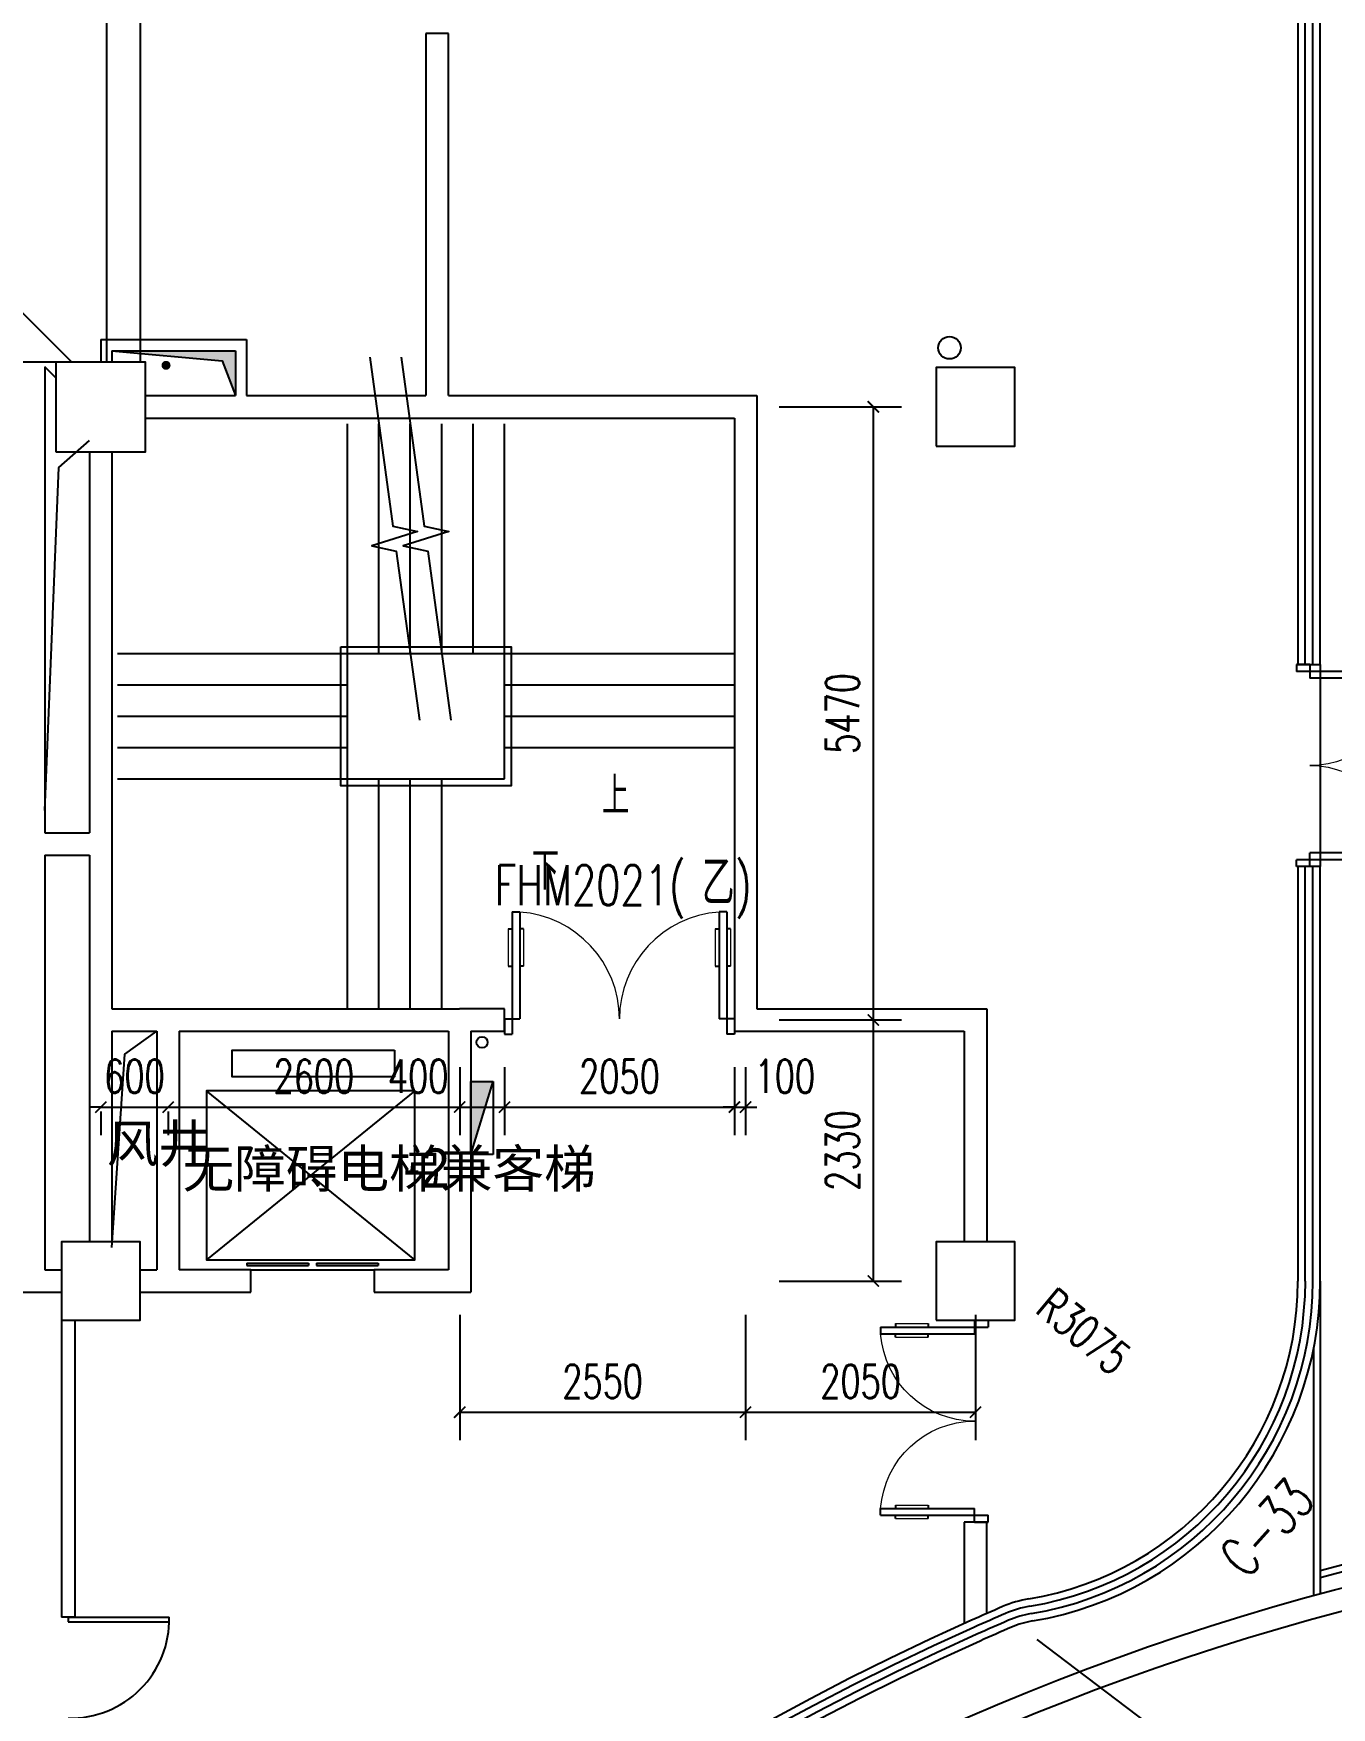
# Model space of a CAD drawing. Header units: millimetres. Extents: x 2680932 to 6187768, y 127588 to 383208.
# Drawn here: x 2923169 to 2934744, y 176905 to 191841 of the extents above; entities that cross this region are included whole.
import ezdxf

# ---------------------------------------------------------------- set-up
doc = ezdxf.new("R2010")
doc.units = ezdxf.units.MM
doc.header["$LTSCALE"] = 20
for name, color, linetype in [('3', 3, 'Continuous'), ('COLUMN', 9, 'Continuous'), ('CURTWALL', 4, 'Continuous'), ('DIM_LEAD', 3, 'Continuous'), ('DIM_SYMB', 3, 'Continuous'), ('EQUIP_消火栓', 1, 'Continuous'), ('EVTR', 2, 'Continuous'), ('PUB_DIM', 3, 'Continuous'), ('PUB_TEXT', 41, 'Continuous'), ('STAIR', 2, 'Continuous'), ('VPIPE-消防', 1, 'Continuous'), ('WALL', 3, 'Continuous'), ('WINDOW', 4, 'Continuous'), ('WINDOW_TEXT', 183, 'Continuous'), ('屋面排水', 210, 'Continuous'), ('细线', 8, 'Continuous'), ('装饰一', 201, 'Continuous'), ('阳台栏杆', 149, 'Continuous')]:
    doc.layers.add(name, color=color, linetype=linetype)
doc.styles.add('_TCH_DIM', font='SIMPLEX', dxfattribs={"bigfont": 'GBCBIG'})
doc.styles.add('_TCH_DIM_T3', font='SIMPLEX', dxfattribs={"width": 0.705882, "bigfont": 'GBCBIG'})
doc.styles.add('_TCH_WINDOW', font='SIMPLEX', dxfattribs={"bigfont": 'GBCBIG'})
doc.styles.get("Standard").update_dxf_attribs({"font": '', "width": 0.8})
doc.styles.get('Standard').set_extended_font_data('YouYuan')
doc.dimstyles.new('_TCH_ARCH&&100', dxfattribs={"dimtxt": 297.5, "dimasz": 100, "dimexe": 250, "dimexo": 300, "dimgap": 126.25, "dimtad": 1, "dimdec": 0, "dimzin": 0, "dimdsep": 46, "dimtxsty": '_TCH_DIM_T3', "dimblk": 'ARCHTICK', "dimcen": 0.09, "dimclrt": 7, "dimazin": 2, "dimtfac": 1, "dimtdec": 0, "dimtix": 1, "dimtmove": 2, "dimatfit": 3, "dimfxl": 1, "dimtolj": 1, "dimtzin": 0, "dimarcsym": 0})

# ---------------------------------------------------------------- blocks, each defined once
blk = doc.blocks.new('$TwtSys$00000434')
for p, q in [((-0.5, 0.5), (-0.5, -0.5)), ((-0.5, -0.5), (0.5, 0.5)), ((0.5, 0.5), (-0.5, 0.5)), ((0.5, -0.5), (0.5, 0.5)), ((-0.5, -0.5), (0.5, -0.5))]:
    blk.add_line(p, q)
blk.add_solid([(0.5, -0.5), (0.5, 0.5), (-0.5, -0.5)])
blk = doc.blocks.new('$DorLib2D$00000011')
for p, q in [((-0.4667, 0.4709), (-0.4667, -0.0625)), ((-0.4667, 0.4709), (-0.4333, 0.4709)), ((-0.4333, 0.4709), (-0.4333, 0.0042)), ((0.4333, 0.4709), (0.4333, 0.0042)), ((0.4667, 0.4709), (0.4333, 0.4709)), ((0.4667, 0.4709), (0.4667, -0.0625)), ((-0.4833, 0.3962), (-0.4667, 0.3962)), ((-0.4167, 0.3962), (-0.4333, 0.3962)), ((0.4167, 0.3962), (0.4333, 0.3962)), ((0.4833, 0.3962), (0.4667, 0.3962)), ((-0.4833, 0.2346), (-0.4667, 0.2346)), ((-0.4167, 0.2346), (-0.4333, 0.2346)), ((0.4167, 0.2346), (0.4333, 0.2346)), ((0.4833, 0.2346), (0.4667, 0.2346)), ((-0.5, 0.0042), (-0.4333, 0.0042)), ((-0.5, 0.0042), (-0.5, -0.0625)), ((0.5, 0.0042), (0.4333, 0.0042)), ((0.5, 0.0042), (0.5, -0.0625)), ((-0.5, -0.0625), (-0.4667, -0.0625)), ((0.5, -0.0625), (0.4667, -0.0625))]:
    blk.add_line(p, q)
at = {"lineweight": 13}
for p, q in [((-0.4833, 0.3962), (-0.4833, 0.2346)), ((-0.4167, 0.3962), (-0.4167, 0.2346)), ((0.4167, 0.3962), (0.4167, 0.2346)), ((0.4833, 0.3962), (0.4833, 0.2346))]:
    blk.add_line(p, q, dxfattribs=at)
for centre, start, end in [((-0.4667, 0.0042), 0, 85.90396), ((0.4667, 0.0042), 94.09604, 180)]:
    blk.add_arc(centre, 0.4667, start, end, dxfattribs=at)
blk = doc.blocks.new('_ArchTick')
at = {"color": 0, "linetype": 'ByBlock', "lineweight": -3, "const_width": 0.15}
blk.add_lwpolyline([(-0.5, -0.5), (0.5, 0.5)], dxfattribs=at)
blk = doc.blocks.new('*D52')
at = {"layer": 'Defpoints', "color": 0, "lineweight": -3, "transparency": 16777216}
for p in [(2929519, 183040), (2930658, 183040), (2929519, 180710)]:
    blk.add_point(p, dxfattribs=at)
at = {"layer": 'PUB_DIM', "color": 0, "lineweight": -2, "transparency": 16777216}
for p, q in [((2929819, 183040), (2930908, 183040)), ((2930658, 180710), (2930658, 183040)), ((2929819, 180710), (2930908, 180710))]:
    blk.add_line(p, q, dxfattribs=at)
at = {"layer": 'PUB_DIM', "color": 0, "lineweight": -2, "transparency": 16777216, "xscale": 100, "yscale": 100, "zscale": 100}
for p, rotation in [((2930658, 183040), 90), ((2930658, 180710), 270)]:
    blk.add_blockref('_ArchTick', p, dxfattribs=dict(at, rotation=rotation))
at = {"layer": 'PUB_DIM', "color": 7, "transparency": 16777216, "insert": (2930383, 181875), "char_height": 297.5, "attachment_point": 5, "rotation": 90, "style": '_TCH_DIM_T3'}
blk.add_mtext('\\A1;2330', dxfattribs=at)
blk = doc.blocks.new('*D53')
at = {"layer": 'Defpoints', "color": 0, "lineweight": -3, "transparency": 16777216}
for p in [(2929519, 188510), (2930658, 188510), (2929519, 183040)]:
    blk.add_point(p, dxfattribs=at)
at = {"layer": 'PUB_DIM', "color": 0, "lineweight": -2, "transparency": 16777216}
for p, q in [((2929819, 188510), (2930908, 188510)), ((2930658, 183040), (2930658, 188510)), ((2929819, 183040), (2930908, 183040))]:
    blk.add_line(p, q, dxfattribs=at)
at = {"layer": 'PUB_DIM', "color": 0, "lineweight": -2, "transparency": 16777216, "xscale": 100, "yscale": 100, "zscale": 100}
for p, rotation in [((2930658, 188510), 90), ((2930658, 183040), 270)]:
    blk.add_blockref('_ArchTick', p, dxfattribs=dict(at, rotation=rotation))
at = {"layer": 'PUB_DIM', "color": 7, "transparency": 16777216, "insert": (2930383, 185775), "char_height": 297.5, "attachment_point": 5, "rotation": 90, "style": '_TCH_DIM_T3'}
blk.add_mtext('\\A1;5470', dxfattribs=at)
blk = doc.blocks.new('*D54')
at = {"layer": 'Defpoints', "color": 0, "lineweight": -3, "transparency": 16777216}
for p in [(2926969, 182918), (2927369, 182918), (2927369, 182262)]:
    blk.add_point(p, dxfattribs=at)
at = {"layer": 'PUB_DIM', "color": 0, "lineweight": -2, "transparency": 16777216}
for p, q in [((2926969, 182618), (2926969, 182012)), ((2927369, 182618), (2927369, 182012)), ((2926969, 182262), (2927369, 182262))]:
    blk.add_line(p, q, dxfattribs=at)
at = {"layer": 'PUB_DIM', "color": 0, "lineweight": -2, "transparency": 16777216, "xscale": 100, "yscale": 100, "zscale": 100, "rotation": 180}
blk.add_blockref('_ArchTick', (2926969, 182262), dxfattribs=at)
at = {"layer": 'PUB_DIM', "color": 0, "lineweight": -2, "transparency": 16777216, "xscale": 100, "yscale": 100, "zscale": 100}
blk.add_blockref('_ArchTick', (2927369, 182262), dxfattribs=at)
at = {"layer": 'PUB_DIM', "color": 7, "transparency": 16777216, "insert": (2926599, 182537), "char_height": 297.5, "attachment_point": 5, "style": '_TCH_DIM_T3'}
blk.add_mtext('\\A1;400', dxfattribs=at)
blk = doc.blocks.new('*D55')
at = {"layer": 'Defpoints', "color": 0, "lineweight": -3, "transparency": 16777216}
for p in [(2927369, 182918), (2929419, 182918), (2929419, 182262)]:
    blk.add_point(p, dxfattribs=at)
at = {"layer": 'PUB_DIM', "color": 0, "lineweight": -2, "transparency": 16777216}
for p, q in [((2927369, 182618), (2927369, 182012)), ((2929419, 182618), (2929419, 182012)), ((2927369, 182262), (2929419, 182262))]:
    blk.add_line(p, q, dxfattribs=at)
at = {"layer": 'PUB_DIM', "color": 0, "lineweight": -2, "transparency": 16777216, "xscale": 100, "yscale": 100, "zscale": 100, "rotation": 180}
blk.add_blockref('_ArchTick', (2927369, 182262), dxfattribs=at)
at = {"layer": 'PUB_DIM', "color": 0, "lineweight": -2, "transparency": 16777216, "xscale": 100, "yscale": 100, "zscale": 100}
blk.add_blockref('_ArchTick', (2929419, 182262), dxfattribs=at)
at = {"layer": 'PUB_DIM', "color": 7, "transparency": 16777216, "insert": (2928394, 182537), "char_height": 297.5, "attachment_point": 5, "style": '_TCH_DIM_T3'}
blk.add_mtext('\\A1;2050', dxfattribs=at)
blk = doc.blocks.new('*D56')
at = {"layer": 'Defpoints', "color": 0, "lineweight": -3, "transparency": 16777216}
for p in [(2929419, 182918), (2929519, 182918), (2929519, 182262)]:
    blk.add_point(p, dxfattribs=at)
at = {"layer": 'PUB_DIM', "color": 0, "lineweight": -2, "transparency": 16777216}
for p, q in [((2929419, 182618), (2929419, 182012)), ((2929519, 182618), (2929519, 182012)), ((2929419, 182262), (2929319, 182262)), ((2929419, 182262), (2929519, 182262)), ((2929519, 182262), (2929619, 182262))]:
    blk.add_line(p, q, dxfattribs=at)
at = {"layer": 'PUB_DIM', "color": 0, "lineweight": -2, "transparency": 16777216, "xscale": 100, "yscale": 100, "zscale": 100}
blk.add_blockref('_ArchTick', (2929419, 182262), dxfattribs=at)
at = {"layer": 'PUB_DIM', "color": 0, "lineweight": -2, "transparency": 16777216, "xscale": 100, "yscale": 100, "zscale": 100, "rotation": 180}
blk.add_blockref('_ArchTick', (2929519, 182262), dxfattribs=at)
at = {"layer": 'PUB_DIM', "color": 7, "transparency": 16777216, "insert": (2929869, 182537), "char_height": 297.5, "attachment_point": 5, "style": '_TCH_DIM_T3'}
blk.add_mtext('\\A1;100', dxfattribs=at)
blk = doc.blocks.new('*D57')
at = {"layer": 'Defpoints', "color": 0, "lineweight": -3, "transparency": 16777216}
for p in [(2926969, 180710), (2929519, 180710), (2929519, 179540)]:
    blk.add_point(p, dxfattribs=at)
at = {"layer": 'PUB_DIM', "color": 0, "lineweight": -2, "transparency": 16777216}
for p, q in [((2926969, 180410), (2926969, 179290)), ((2929519, 180410), (2929519, 179290)), ((2926969, 179540), (2929519, 179540))]:
    blk.add_line(p, q, dxfattribs=at)
at = {"layer": 'PUB_DIM', "color": 0, "lineweight": -2, "transparency": 16777216, "xscale": 100, "yscale": 100, "zscale": 100, "rotation": 180}
blk.add_blockref('_ArchTick', (2926969, 179540), dxfattribs=at)
at = {"layer": 'PUB_DIM', "color": 0, "lineweight": -2, "transparency": 16777216, "xscale": 100, "yscale": 100, "zscale": 100}
blk.add_blockref('_ArchTick', (2929519, 179540), dxfattribs=at)
at = {"layer": 'PUB_DIM', "color": 7, "transparency": 16777216, "insert": (2928244, 179815), "char_height": 297.5, "attachment_point": 5, "style": '_TCH_DIM_T3'}
blk.add_mtext('\\A1;2550', dxfattribs=at)
blk = doc.blocks.new('*D58')
at = {"layer": 'Defpoints', "color": 0, "lineweight": -3, "transparency": 16777216}
for p in [(2929519, 180710), (2931569, 180710), (2931569, 179540)]:
    blk.add_point(p, dxfattribs=at)
at = {"layer": 'PUB_DIM', "color": 0, "lineweight": -2, "transparency": 16777216}
for p, q in [((2929519, 180410), (2929519, 179290)), ((2931569, 180410), (2931569, 179290)), ((2929519, 179540), (2931569, 179540))]:
    blk.add_line(p, q, dxfattribs=at)
at = {"layer": 'PUB_DIM', "color": 0, "lineweight": -2, "transparency": 16777216, "xscale": 100, "yscale": 100, "zscale": 100, "rotation": 180}
blk.add_blockref('_ArchTick', (2929519, 179540), dxfattribs=at)
at = {"layer": 'PUB_DIM', "color": 0, "lineweight": -2, "transparency": 16777216, "xscale": 100, "yscale": 100, "zscale": 100}
blk.add_blockref('_ArchTick', (2931569, 179540), dxfattribs=at)
at = {"layer": 'PUB_DIM', "color": 7, "transparency": 16777216, "insert": (2930544, 179815), "char_height": 297.5, "attachment_point": 5, "style": '_TCH_DIM_T3'}
blk.add_mtext('\\A1;2050', dxfattribs=at)
blk = doc.blocks.new('*D65')
at = {"layer": 'Defpoints', "color": 0, "lineweight": -3, "transparency": 16777216}
for p in [(2923769, 182522), (2924369, 182522), (2924369, 182262)]:
    blk.add_point(p, dxfattribs=at)
at = {"layer": 'PUB_DIM', "color": 0, "lineweight": -2, "transparency": 16777216}
for p, q in [((2923769, 182262), (2923669, 182262)), ((2923769, 182262), (2924369, 182262)), ((2924369, 182262), (2924469, 182262)), ((2923769, 182222), (2923769, 182012)), ((2924369, 182222), (2924369, 182012))]:
    blk.add_line(p, q, dxfattribs=at)
at = {"layer": 'PUB_DIM', "color": 0, "lineweight": -2, "transparency": 16777216, "xscale": 100, "yscale": 100, "zscale": 100}
blk.add_blockref('_ArchTick', (2923769, 182262), dxfattribs=at)
at = {"layer": 'PUB_DIM', "color": 0, "lineweight": -2, "transparency": 16777216, "xscale": 100, "yscale": 100, "zscale": 100, "rotation": 180}
blk.add_blockref('_ArchTick', (2924369, 182262), dxfattribs=at)
at = {"layer": 'PUB_DIM', "color": 7, "transparency": 16777216, "insert": (2924069, 182537), "char_height": 297.5, "attachment_point": 5, "style": '_TCH_DIM_T3'}
blk.add_mtext('\\A1;600', dxfattribs=at)
blk = doc.blocks.new('*D66')
at = {"layer": 'Defpoints', "color": 0, "lineweight": -3, "transparency": 16777216}
for p in [(2924369, 182522), (2926969, 182522), (2926969, 182262)]:
    blk.add_point(p, dxfattribs=at)
at = {"layer": 'PUB_DIM', "color": 0, "lineweight": -2, "transparency": 16777216}
for p, q in [((2924369, 182262), (2926969, 182262)), ((2924369, 182222), (2924369, 182012)), ((2926969, 182222), (2926969, 182012))]:
    blk.add_line(p, q, dxfattribs=at)
at = {"layer": 'PUB_DIM', "color": 0, "lineweight": -2, "transparency": 16777216, "xscale": 100, "yscale": 100, "zscale": 100, "rotation": 180}
blk.add_blockref('_ArchTick', (2924369, 182262), dxfattribs=at)
at = {"layer": 'PUB_DIM', "color": 0, "lineweight": -2, "transparency": 16777216, "xscale": 100, "yscale": 100, "zscale": 100}
blk.add_blockref('_ArchTick', (2926969, 182262), dxfattribs=at)
at = {"layer": 'PUB_DIM', "color": 7, "transparency": 16777216, "insert": (2925669, 182537), "char_height": 297.5, "attachment_point": 5, "style": '_TCH_DIM_T3'}
blk.add_mtext('\\A1;2600', dxfattribs=at)
blk = doc.blocks.new('_FZH')
blk.add_lwpolyline([(-0.5, -0.5), (0.5, -0.5), (0.5, 0.5), (-0.5, 0.5)], close=True)
blk = doc.blocks.new('$DorLib2D$00000127')
at = {"color": 0}
for points in [[(-0.533, 0.795), (-0.533, 0.69)], [(-0.033, 0.795), (-0.533, 0.795)], [(-0.033, 0.69), (-0.533, 0.69)], [(-0.033, 0.795), (-0.033, 0.69)], [(0.533, 0.795), (0.033, 0.795)], [(0.033, 0.795), (0.033, 0.69)], [(0.533, 0.69), (0.033, 0.69)], [(0.533, 0.795), (0.533, 0.69)], [(0.5, 0.5), (-0.5, 0.5)]]:
    blk.add_lwpolyline(points, dxfattribs=at)

msp = doc.modelspace()

# ---------------------------------------------------------------- hatches: boundary and pattern name
at = {"layer": '细线'}
msp.add_hatch(color=256, dxfattribs=at).paths.add_polyline_path([(2924968.6, 188609.9), (2924850.4, 188919.6), (2923868.6, 189009.9), (2924968.6, 189009.9)])

# ---------------------------------------------------------------- linework, layer by layer
at = {"layer": '3'}
for p, q in [((2923418.6, 180359.9), (2923418.6, 177709.9)), ((2923538.6, 180359.9), (2923538.6, 177709.9)), ((2923538.6, 177709.9), (2923418.6, 177709.9))]:
    msp.add_line(p, q, dxfattribs=at)
at = {"layer": 'CURTWALL'}
for p, q in [((2934443.7, 196309.9), (2934443.7, 186209.8)), ((2934510.3, 186209.8), (2934510.3, 196309.9)), ((2934577, 186209.8), (2934577, 196309.9)), ((2934643.7, 186209.8), (2934643.7, 196309.9)), ((2934443.7, 186209.8), (2934643.7, 186209.8)), ((2934643.7, 184409.8), (2934443.7, 184409.8)), ((2934443.7, 184409.8), (2934443.7, 180709.9)), ((2934510.3, 180709.9), (2934510.3, 184409.8)), ((2934577, 180709.9), (2934577, 184409.8)), ((2934643.7, 180709.9), (2934643.7, 184409.8))]:
    msp.add_line(p, q, dxfattribs=at)
for centre, radius, start, end in [((2931568.6, 180709.9), 2875.1, 279.5129, 0), ((2931568.6, 180709.9), 2941.8, 279.5129, 0), ((2931568.6, 180709.9), 3008.4, 279.5129, 0), ((2931568.6, 180709.9), 3075.1, 279.5129, 0), ((2941685.7, 155031.8), 24822.4, 113.44127, 114.1566), ((2941685.7, 155031.8), 24755.7, 113.44127, 114.1566), ((2932209, 176888.1), 1000, 99.5129, 113.44127), ((2932209, 176888.1), 933.3, 99.5129, 113.44127), ((2941685.7, 155031.8), 24822.4, 114.1566, 171.91529), ((2941685.7, 155031.8), 24755.7, 114.1566, 171.91344), ((2941685.7, 155031.8), 24689, 113.44127, 114.1566), ((2941685.7, 155031.8), 24622.4, 113.44127, 114.1566), ((2932209, 176888.1), 866.7, 99.5129, 113.44127), ((2932209, 176888.1), 800, 99.5129, 113.44127), ((2941685.7, 155031.8), 24689, 114.1566, 171.9116), ((2941685.7, 155031.8), 24622.4, 114.1566, 171.90977)]:
    msp.add_arc(centre, radius, start, end, dxfattribs=at)
at = {"layer": 'DIM_LEAD', "const_width": 40}
msp.add_lwpolyline([(2924345.9, 188861.1, 1), (2924355, 188900, 1)], format="xyb", close=True, dxfattribs=at)
at = {"layer": 'DIM_SYMB'}
for points in [[(2926167.4, 188954.4), (2926373.3, 187446.4), (2926591.8, 187399.1), (2926185.6, 187268.8), (2926403.8, 187223.4), (2926609.8, 185715.4)], [(2926447.4, 188954.4), (2926653.3, 187446.4), (2926871.8, 187399.1), (2926465.6, 187268.8), (2926683.8, 187223.4), (2926889.8, 185715.4)]]:
    msp.add_lwpolyline(points, dxfattribs=at)
for points in [[(2927506.9, 184377.8, 0, 0, 0), (2924822.4, 184377.8, 0, 0, 0), (2924822.4, 187228.9, 0, 0, 0), (2925811.8, 187228.9, 80, 0, 0), (2926111.8, 187228.9, 0, 0, 0)], [(2928342.2, 185326.2, 0, 0, 0), (2928342.2, 187229.6, 0, 0, 0), (2927289.8, 187229.6, 80, 0, 0), (2926989.8, 187229.6, 0, 0, 0)]]:
    msp.add_lwpolyline(points, format="xyseb", dxfattribs=at)
at = {"layer": 'EVTR'}
msp.add_lwpolyline([(2926388.8, 182771.4), (2926388.8, 182531.2), (2924940.7, 182531.2), (2924940.7, 182771.4)], close=True, dxfattribs=at)
msp.add_lwpolyline([(2926568.6, 182407.8), (2924710.6, 182407.8), (2924710.6, 180898.7), (2926568.6, 180898.7), (2926568.6, 182407.8), (2924710.6, 180898.7), (2926568.6, 180898.7), (2924710.6, 182407.8)], dxfattribs=at)
at = {"layer": 'PUB_DIM'}
msp.add_line((2932116.1, 177512.7), (2933399.9, 176539.1), dxfattribs=at)
msp.add_lwpolyline([(2931932.8, 180404.9, 0, 0, 0), (2933772.8, 178864, 66, 0, 0), (2933926.1, 178735.6, 0, 0, 0)], format="xyseb", dxfattribs=at)
at = {"layer": 'STAIR'}
for p, q in [((2925968.6, 183139.9), (2925968.6, 188359.9)), ((2926248.6, 186309.9), (2926248.6, 188359.9)), ((2926528.6, 186309.9), (2926528.6, 188359.9)), ((2926808.6, 186309.9), (2926808.6, 188359.9)), ((2927088.6, 186309.9), (2927088.6, 188359.9)), ((2927368.6, 185189.9), (2927368.6, 188359.9)), ((2923918.6, 186309.9), (2929418.6, 186309.9)), ((2923918.6, 186029.9), (2925968.6, 186029.9)), ((2927368.6, 186029.9), (2929418.6, 186029.9)), ((2923918.6, 185749.9), (2925968.6, 185749.9)), ((2927368.6, 185749.9), (2929418.6, 185749.9)), ((2923918.6, 185469.9), (2925968.6, 185469.9)), ((2927368.6, 185469.9), (2929418.6, 185469.9)), ((2923918.6, 185189.9), (2927368.6, 185189.9)), ((2926248.6, 183139.9), (2926248.6, 185189.9)), ((2926528.6, 183139.9), (2926528.6, 185189.9)), ((2926808.6, 183139.9), (2926808.6, 185189.9))]:
    msp.add_line(p, q, dxfattribs=at)
at = {"layer": 'VPIPE-消防', "linetype": 'Continuous'}
msp.add_circle((2927168.6, 182839.9), 50, dxfattribs=at)
at = {"layer": 'WALL'}
for p, q in [((2923818.6, 196009.9), (2923818.6, 188909.9)), ((2924118.6, 196009.9), (2924118.6, 188909.9)), ((2926868.6, 191841.4), (2926668.6, 191841.4)), ((2926668.6, 191841.4), (2926668.6, 188609.9)), ((2926868.6, 188609.9), (2926868.6, 191841.4)), ((2923510, 188909.9), (2923068.6, 189351.3)), ((2923768.6, 189109.9), (2925068.6, 189109.9)), ((2923768.6, 189109.9), (2923768.6, 188909.9)), ((2925068.6, 189109.9), (2925068.6, 188609.9)), ((2923868.6, 189009.9), (2924968.6, 189009.9)), ((2923868.6, 189009.9), (2923868.6, 188909.9)), ((2924968.6, 189009.9), (2924968.6, 188609.9)), ((2923368.6, 188909.9), (2923068.6, 188909.9)), ((2923268.6, 188868.5), (2923268.6, 184709.9)), ((2923368.6, 188768.5), (2923268.6, 188868.5)), ((2924168.6, 188609.9), (2924968.6, 188609.9)), ((2925068.6, 188609.9), (2926668.6, 188609.9)), ((2926868.6, 188609.9), (2929618.6, 188609.9)), ((2929618.6, 188609.9), (2929618.6, 183139.9)), ((2924168.6, 188409.9), (2924968.6, 188409.9)), ((2924968.6, 188409.9), (2926768.6, 188409.9)), ((2926768.6, 188409.9), (2929418.6, 188409.9)), ((2929418.6, 188409.9), (2929418.6, 183139.9)), ((2923668.6, 188109.9), (2923668.6, 184709.9)), ((2923868.6, 188109.9), (2923868.6, 184609.9)), ((2923268.6, 184709.9), (2923668.6, 184709.9)), ((2923268.6, 184509.9), (2923268.6, 180809.9)), ((2923268.6, 184509.9), (2923668.6, 184509.9)), ((2923668.6, 184509.9), (2923668.6, 183039.9)), ((2923868.6, 184609.9), (2923868.6, 183139.9)), ((2923868.6, 183139.9), (2924368.6, 183139.9)), ((2924368.6, 183139.9), (2926968.6, 183139.9)), ((2927368.6, 183139.9), (2926968.6, 183139.9)), ((2927368.6, 182939.9), (2927368.6, 183139.9)), ((2929418.6, 183139.9), (2929418.6, 182939.9)), ((2929618.6, 183139.9), (2931668.6, 183139.9)), ((2931668.6, 183139.9), (2931668.6, 181059.9)), ((2923668.6, 183039.9), (2923668.6, 181059.9)), ((2923868.6, 182939.9), (2924268.6, 182939.9)), ((2923868.6, 182939.9), (2923868.6, 181059.9)), ((2924268.6, 182939.9), (2924268.6, 180809.9)), ((2924468.6, 182939.9), (2926868.6, 182939.9)), ((2924468.6, 182939.9), (2924468.6, 180809.9)), ((2926868.6, 182939.9), (2926868.6, 180809.9)), ((2927068.6, 182939.9), (2927368.6, 182939.9)), ((2927068.6, 182939.9), (2927068.6, 180609.9)), ((2929418.6, 182939.9), (2929518.6, 182939.9)), ((2929518.6, 182939.9), (2931468.6, 182939.9)), ((2931468.6, 182939.9), (2931468.6, 181059.9)), ((2923268.6, 180809.9), (2923418.6, 180809.9)), ((2924118.6, 180809.9), (2924268.6, 180809.9)), ((2925106.1, 180809.9), (2924468.6, 180809.9)), ((2925106.1, 180609.9), (2925106.1, 180809.9)), ((2926868.6, 180809.9), (2926206.1, 180809.9)), ((2926206.1, 180809.9), (2926206.1, 180609.9)), ((2923068.6, 180609.9), (2923418.6, 180609.9)), ((2924118.6, 180609.9), (2924368.6, 180609.9)), ((2924368.6, 180609.9), (2925106.1, 180609.9)), ((2926206.1, 180609.9), (2927068.6, 180609.9)), ((2931668.6, 178559.9), (2931468.6, 178559.9)), ((2931468.6, 178559.9), (2931468.6, 177653.9)), ((2931668.6, 177743.2), (2931668.6, 178559.9))]:
    msp.add_line(p, q, dxfattribs=at)
at = {"layer": 'WINDOW'}
for p, q in [((2923478.6, 177709.9), (2923478.6, 177669.9)), ((2923478.6, 177709.9), (2924378.6, 177709.9)), ((2923478.6, 177669.9), (2924378.6, 177669.9))]:
    msp.add_line(p, q, dxfattribs=at)
msp.add_arc((2923498.6, 177689.9), 880.2, 268.69805, 1.30195, dxfattribs=at)
at = {"layer": '屋面排水'}
msp.add_circle((2931336.8, 189037.3), 100, dxfattribs=at)
at = {"layer": '细线'}
msp.add_line((2934643.7, 186209.8), (2934643.7, 184409.8), dxfattribs=at)
for points in [[(2923868.6, 189009.9), (2924850.4, 188919.6), (2924968.6, 188609.9)], [(2923268.6, 184909.9), (2923395.9, 187967.5), (2923668.6, 188209.9)], [(2923868.6, 181009.9), (2923983.3, 182734.9), (2924268.6, 182939.9)]]:
    msp.add_lwpolyline(points, dxfattribs=at)
msp.add_lwpolyline([(2925908.6, 186369.9), (2927428.6, 186369.9), (2927428.6, 185129.9), (2925908.6, 185129.9)], close=True, dxfattribs=at)
at = {"layer": '装饰一'}
for points in [[(2941370.5, 180618.6), (2940782.7, 208126.9, 0.4192246), (2938602.5, 210180.4), (2912528.2, 209177.6, 0.1889402), (2911525.2, 208739.4), (2887652.7, 184866.8, 0.1951669), (2887213.5, 183827.8), (2886726.2, 150040.1, 0.4109331), (2888479.9, 148214.7), (2916145.6, 147505.4, 0.4559937), (2918591.3, 150179.7), (2918223.5, 153367.4, -0.4333475), (2939381.7, 178476.6, 0.4050511)], [(2941170.6, 180614.3), (2940582.8, 208122.6, 0.4192246), (2938610.2, 209980.6), (2912535.9, 208977.7, 0.1889402), (2911666.6, 208597.9), (2887794.1, 184725.4, 0.1951669), (2887413.5, 183824.9), (2886926.2, 150037.2, 0.4109331), (2888485, 148414.7), (2916150.7, 147705.3, 0.4559937), (2918392.6, 150156.7), (2918024.8, 153344.2, -0.4333439), (2939371.2, 178676.4, 0.4050511)]]:
    msp.add_lwpolyline(points, format="xyb", close=True, dxfattribs=at)
at = {"layer": '阳台栏杆'}
for p, q in [((2934643.7, 180709.9), (2934643.7, 177921.2)), ((2934583.7, 180105.4), (2934583.7, 177904.9))]:
    msp.add_line(p, q, dxfattribs=at)
for points in [[(2934643.7, 178066.2, -0.0524572), (2939363.8, 178816.2, 0.4050511), (2941030.6, 180611.3), (2940442.8, 208119.6, 0.4192246), (2938615.6, 209840.7), (2912541.3, 208837.8, 0.1889402), (2911765.6, 208498.9), (2887893.1, 184626.4, 0.1951669), (2887553.5, 183822.9), (2887066.2, 150035.2, 0.4109331), (2888488.6, 148554.6), (2916154.3, 147845.3, 0.4559937), (2918253.5, 150140.7), (2917885.8, 153327.9, -0.0272415), (2917728.8, 155809.9, -0.0272415)], [(2934643.7, 178128.3, -0.0522808), (2939360.6, 178876.1, 0.4050511), (2940970.6, 180610), (2940382.8, 208118.3, 0.4192246), (2938617.9, 209780.7), (2912543.6, 208777.9, 0.1889402), (2911808.1, 208456.5), (2887935.6, 184584, 0.1951669), (2887613.5, 183822.1), (2887126.2, 150034.3, 0.4109331), (2888490.1, 148614.6), (2916155.8, 147905.2, 0.4559937), (2918193.9, 150133.8), (2917826.2, 153321, -0.0272463), (2917668.8, 155809.9, -0.0272463)]]:
    msp.add_lwpolyline(points, format="xyb", dxfattribs=at)

# ---------------------------------------------------------------- block references
at = {"layer": 'COLUMN'}
for p, xscale, yscale, zscale in [((2923768.6, 188509.9), 800, 800, 800), ((2931568.6, 188509.9), 700, 700, 700), ((2923768.6, 180709.9), 700, 700, 700), ((2931568.6, 180709.9), 700, 700, 700)]:
    msp.add_blockref('_FZH', p, dxfattribs=dict(at, xscale=xscale, yscale=yscale, zscale=zscale))
at = {"layer": 'EQUIP_消火栓', "xscale": -650, "yscale": 200, "zscale": 650, "rotation": 270}
msp.add_blockref('$TwtSys$00000434', (2927168.6, 182164.9), dxfattribs=at)
at = {"layer": 'WINDOW', "xscale": 1800, "yscale": -1800, "zscale": 1800}
for p, rotation in [((2934543.7, 185309.8), 90), ((2931568.6, 179459.9), 270)]:
    msp.add_blockref('$DorLib2D$00000011', p, dxfattribs=dict(at, rotation=rotation))
at = {"layer": 'WINDOW'}
for name, p, xscale, yscale, zscale in [('$DorLib2D$00000011', (2928393.6, 183039.9), 2050, 2050, 2050), ('$DorLib2D$00000127', (2925656.1, 180709.9), -1100, 200, -1100)]:
    msp.add_blockref(name, p, dxfattribs=dict(at, xscale=xscale, yscale=yscale, zscale=zscale))

# ---------------------------------------------------------------- texts
at = {"layer": 'PUB_DIM', "color": 7, "style": '_TCH_DIM', "width": 0.705882}
msp.add_text('R3075', height=297.5, rotation=320.05564, dxfattribs=at).set_placement((2932090.5, 180437.5))
at = {"layer": 'PUB_TEXT', "style": '_TCH_DIM'}
for s, p in [('上', (2928237.9, 184871.2)), ('下', (2927611.9, 184202.8))]:
    msp.add_text(s, height=337.6, dxfattribs=at).set_placement(p)
at = {"layer": 'PUB_TEXT'}
for s, height, p in [('风井', 337.59, (2923821.8, 181768.8)), ('无障碍电梯兼客梯', 337.59, (2924498.2, 181543.7)), ('-2', 350, (2926464.2, 181543.7))]:
    msp.add_text(s, height=height, dxfattribs=at).set_placement(p)
at = {"layer": 'WINDOW_TEXT', "style": '_TCH_WINDOW', "width": 0.705882}
for s, p in [('FHM2021(', (2927280.1, 184062.9)), (')', (2929423, 184062.9))]:
    msp.add_text(s, height=357, dxfattribs=at).set_placement(p)
at = {"layer": 'WINDOW_TEXT', "style": '_TCH_WINDOW'}
msp.add_text('乙', height=405.1, dxfattribs=at).set_placement((2929128.1, 184062.9))
at = {"layer": 'WINDOW_TEXT', "style": '_TCH_WINDOW', "width": 0.705882}
msp.add_text('C-33', height=357, rotation=47.89178, dxfattribs=at).set_placement((2933986, 178042.5))

# ---------------------------------------------------------------- dimensions: what is measured, and where the dimension line sits
at = {"layer": 'PUB_DIM'}
for p1, p2, distance, picture, middle in [((2929518.6, 183039.9), (2929518.6, 188509.9), -1139.9, '*D53', (2930383.4, 185774.9)), ((2929518.6, 180709.9), (2929518.6, 183039.9), -1139.9, '*D52', (2930383.4, 181874.9)), ((2927368.6, 182918.4), (2929418.6, 182918.4), -656.5, '*D55', (2928393.6, 182536.9)), ((2923768.6, 182522.1), (2924368.6, 182522.1), -260.3, '*D65', (2924068.6, 182536.9)), ((2924368.6, 182522.1), (2926968.6, 182522.1), -260.3, '*D66', (2925668.6, 182536.9)), ((2926968.6, 180709.9), (2929518.6, 180709.9), -1170, '*D57', (2928243.6, 179814.9)), ((2929518.6, 180709.9), (2931568.6, 180709.9), -1170, '*D58', (2930543.6, 179814.9))]:
    dim = msp.add_aligned_dim(p1=p1, p2=p2, distance=distance, dimstyle='_TCH_ARCH&&100', dxfattribs=at)
    dim.commit()
    dim.dimension.update_dxf_attribs({"geometry": picture, "text_midpoint": middle})
for base, p1, p2, picture, middle in [((2927368.6, 182261.9), (2926968.6, 182918.4), (2927368.6, 182918.4), '*D54', (2926598.6, 182536.9)), ((2929518.6, 182261.9), (2929418.6, 182918.4), (2929518.6, 182918.4), '*D56', (2929868.6, 182536.9))]:
    dim = msp.add_linear_dim(base=base, p1=p1, p2=p2, angle=0, dimstyle='_TCH_ARCH&&100', dxfattribs=at)
    dim.commit()
    dim.dimension.update_dxf_attribs({"geometry": picture, "text_midpoint": middle, "dimtype": 129})

doc.saveas('drawing.dxf')
